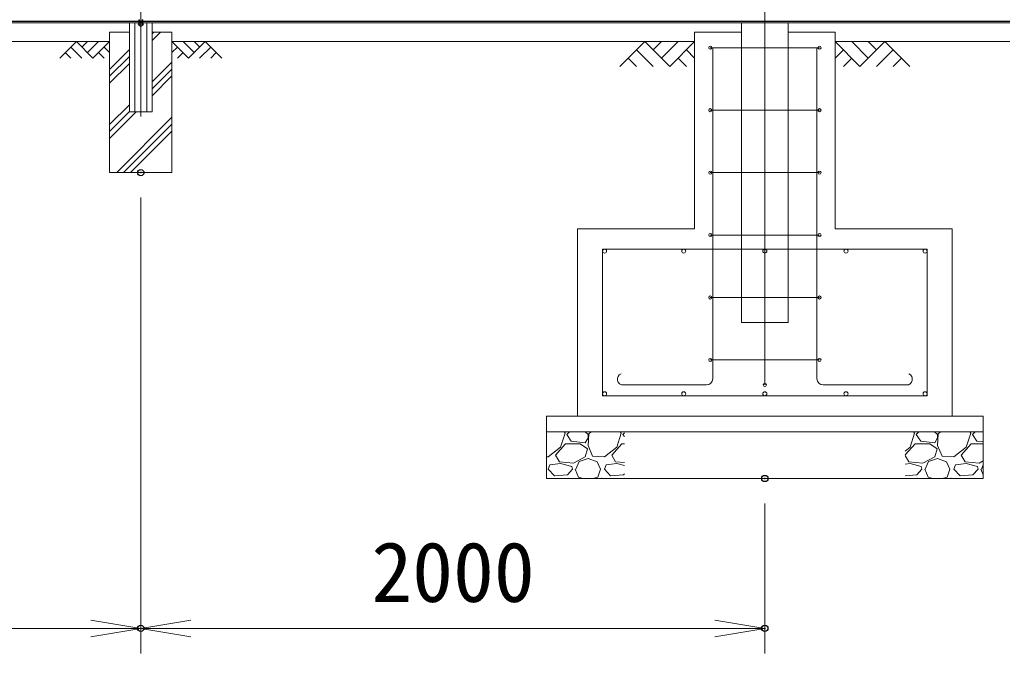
# Model space of a CAD drawing. Units: millimetres at full size; details may follow other scales. Extents: x -16800 to 16800, y -11880 to 11880.
# Drawn here: x -10058 to -6909, y -3702 to -1673 of the extents above; entities that cross this region are included whole.
import ezdxf
from ezdxf.enums import TextEntityAlignment as Align

# ---------------------------------------------------------------- set-up
doc = ezdxf.new("R2010")
doc.units = ezdxf.units.MM
doc.header["$LTSCALE"] = 40
doc.header["$PDMODE"] = 32
doc.header["$PDSIZE"] = 20
doc.linetypes.add('USER1', pattern=[50.8, 31.75, -6.35, 6.35, -6.35])
for name, color, linetype, lineweight in [('0-0_D-STR1', 1, 'Continuous', 18), ('0-1_D-BMK', 2, 'USER1', 13), ('0-2_D-STR3', 3, 'Continuous', 13), ('0-3_D-STR4', 7, 'Continuous', 18), ('0-4_D-BGD', 7, 'Continuous', 18), ('0-5_D-DCR-HCH', 7, 'Continuous', 13), ('0-6_D-STR-DIM', 7, 'Continuous', 13), ('0-7_0', 7, 'Continuous', 18)]:
    doc.layers.add(name, color=color, linetype=linetype, lineweight=lineweight)
doc.layers.add('0-8_Defpoints', color=253, linetype='Continuous')
doc.styles.add('ＭＳ ゴシック', font='')
doc.styles.get('ＭＳ ゴシック').set_extended_font_data('MS Gothic')

# ---------------------------------------------------------------- blocks, each defined once
blk = doc.blocks.new('_Open')
at = {"layer": '0-7_0'}
blk.add_line((-40, 6.67), (0, 0), dxfattribs=at)
blk.add_lwpolyline([(-40, -6.67), (0, 0), (-40, 0)], dxfattribs=at)

msp = doc.modelspace()

# ---------------------------------------------------------------- linework, layer by layer
at = {"layer": '0-0_D-STR1'}
for p, q in [((-13745.08, -1678.48), (-870.08, -1678.48)), ((-13745.08, -1682.48), (-870.08, -1682.48)), ((-9706.58, -1967.48), (-9706.58, -1682.48)), ((-9689.08, -1967.48), (-9689.08, -1682.48)), ((-9651.08, -1967.48), (-9651.08, -1682.48)), ((-9633.58, -1967.48), (-9633.58, -1682.48)), ((-9706.58, -1967.48), (-9633.58, -1967.48))]:
    msp.add_line(p, q, dxfattribs=at)
msp.add_lwpolyline([(-7745.08, -1682.48), (-7745.08, -2642.48), (-7595.08, -2642.48), (-7595.08, -1682.48)], dxfattribs=at)
at = {"layer": '0-1_D-BMK'}
for p, q in [((-7670.08, -2693.48), (-7670.08, 6408.52)), ((-9670.08, -1547.19), (-9670.08, -1982.48)), ((-9660.08, -1686.98), (-9680.08, -1686.98))]:
    msp.add_line(p, q, dxfattribs=at)
at = {"layer": '0-2_D-STR3'}
for p, q in [((-13745.08, -1677.48), (-870.08, -1677.48)), ((-9670.08, -1679.47), (-9676.58, -1683.23)), ((-9676.58, -1683.23), (-9676.58, -1690.73)), ((-9676.58, -1690.73), (-9670.08, -1694.48)), ((-9676.33, -1683.08), (-9676.33, -1672.98)), ((-9676.33, -1672.98), (-9674.33, -1672.98)), ((-9674.33, -1681.93), (-9674.33, -1672.98)), ((-9663.58, -1683.23), (-9670.08, -1679.47)), ((-9670.08, -1694.48), (-9663.58, -1690.73)), ((-9665.83, -1681.93), (-9665.83, -1672.98)), ((-9665.83, -1672.98), (-9663.83, -1672.98)), ((-9663.83, -1683.08), (-9663.83, -1672.98)), ((-9663.58, -1690.73), (-9663.58, -1683.23)), ((-7495.08, -1762.48), (-7845.08, -1762.48)), ((-7837.08, -2822.81), (-7837.08, -1762.48)), ((-7670.08, -2842.81), (-7670.08, -1762.48)), ((-7503.08, -2822.81), (-7503.08, -1762.48)), ((-7495.08, -1962.48), (-7845.08, -1962.48)), ((-7495.08, -2162.48), (-7845.08, -2162.48)), ((-7495.08, -2362.48), (-7845.08, -2362.48)), ((-7150.08, -2407.48), (-8190.08, -2407.48)), ((-8190.08, -2877.48), (-8190.08, -2407.48)), ((-7150.08, -2877.48), (-7150.08, -2407.48)), ((-7495.08, -2562.48), (-7845.08, -2562.48)), ((-7495.08, -2762.48), (-7845.08, -2762.48)), ((-7857.08, -2842.81), (-8125.01, -2842.81)), ((-7483.08, -2842.81), (-7215.15, -2842.81)), ((-7150.08, -2877.48), (-8190.08, -2877.48))]:
    msp.add_line(p, q, dxfattribs=at)
for centre, radius in [((-9670.08, -1686.98), 6.25), ((-7845.08, -1762.48), 5), ((-7495.08, -1762.48), 5), ((-7845.08, -1962.48), 5), ((-7495.08, -1962.48), 5), ((-7845.08, -2162.48), 5), ((-7495.08, -2162.48), 5), ((-7845.08, -2362.48), 5), ((-7495.08, -2362.48), 5), ((-8183.58, -2413.98), 6.5), ((-7930.08, -2413.98), 6.5), ((-7670.08, -2413.98), 6.5), ((-7410.08, -2413.98), 6.5), ((-7156.58, -2413.98), 6.5), ((-7845.08, -2562.48), 5), ((-7495.08, -2562.48), 5), ((-7845.08, -2762.48), 5), ((-7495.08, -2762.48), 5), ((-8183.58, -2870.98), 6.5), ((-7930.08, -2870.98), 6.5), ((-7670.08, -2870.98), 6.5), ((-7670.08, -2842.81), 5), ((-7410.08, -2870.98), 6.5), ((-7156.58, -2870.98), 6.5)]:
    msp.add_circle(centre, radius, dxfattribs=at)
for centre, radius, start, end in [((-8124.19, -2824.15), 18.68, 111.66589, 272.52545), ((-7857.08, -2822.81), 20, 270, 0), ((-7483.08, -2822.81), 20, 180, 270), ((-7215.98, -2824.15), 18.68, 267.47455, 68.33411)]:
    msp.add_arc(centre, radius, start, end, dxfattribs=at)
at = {"layer": '0-3_D-STR4'}
for p, q in [((-9770.08, -1712.48), (-9770.08, -2162.48)), ((-9706.58, -1712.48), (-9770.08, -1712.48)), ((-9570.08, -1712.48), (-9633.58, -1712.48)), ((-9570.08, -1712.48), (-9570.08, -2162.48)), ((-7895.08, -1712.48), (-7745.08, -1712.48)), ((-7895.08, -2342.48), (-7895.08, -1712.48)), ((-7445.08, -1712.48), (-7595.08, -1712.48)), ((-7445.08, -2342.48), (-7445.08, -1712.48)), ((-9570.08, -2162.48), (-9770.08, -2162.48)), ((-8270.08, -2942.48), (-8270.08, -2342.48)), ((-8270.08, -2342.48), (-7895.08, -2342.48)), ((-7445.08, -2342.48), (-7070.08, -2342.48)), ((-7070.08, -2942.48), (-7070.08, -2342.48)), ((-6970.08, -2942.48), (-8370.08, -2942.48)), ((-8370.08, -2942.48), (-8370.08, -3142.48)), ((-6970.08, -2942.48), (-6970.08, -3142.48)), ((-6970.08, -2992.48), (-8370.08, -2992.48)), ((-6970.08, -3142.48), (-8370.08, -3142.48))]:
    msp.add_line(p, q, dxfattribs=at)
at = {"layer": '0-4_D-BGD'}
for p, q in [((-11570.08, -1742.48), (-9770.08, -1742.48)), ((-7895.08, -1742.48), (-9570.08, -1742.48)), ((-5770.08, -1742.48), (-7445.08, -1742.48))]:
    msp.add_line(p, q, dxfattribs=at)
at = {"layer": '0-5_D-DCR-HCH'}
for p, q in [((-9633.58, -1739.54), (-9606.52, -1712.48)), ((-9633.58, -1717.44), (-9628.62, -1712.48)), ((-9876.51, -1742.48), (-9929.72, -1795.69)), ((-9894.24, -1760.22), (-9858.61, -1795.69)), ((-9876.51, -1742.48), (-9823.29, -1795.69)), ((-9858.77, -1760.22), (-9841.03, -1742.48)), ((-9841.03, -1777.95), (-9805.56, -1742.48)), ((-9823.29, -1795.69), (-9770.08, -1742.48)), ((-9787.82, -1760.22), (-9770.08, -1777.87)), ((-9516.87, -1795.69), (-9570.08, -1742.48)), ((-9552.35, -1760.22), (-9570.08, -1777.87)), ((-9499.13, -1777.95), (-9534.61, -1742.48)), ((-9463.66, -1742.48), (-9516.87, -1795.69)), ((-9481.3, -1760.31), (-9499.13, -1742.48)), ((-9445.92, -1760.22), (-9481.56, -1795.69)), ((-9463.66, -1742.48), (-9410.45, -1795.69)), ((-8054.72, -1742.48), (-8134.54, -1822.3)), ((-8054.72, -1742.48), (-7974.9, -1822.3)), ((-8028.11, -1769.08), (-8001.51, -1742.48)), ((-8001.51, -1795.69), (-7948.29, -1742.48)), ((-7974.9, -1822.3), (-7895.08, -1742.48)), ((-7365.26, -1822.3), (-7445.08, -1742.48)), ((-7338.66, -1795.69), (-7391.87, -1742.48)), ((-7285.45, -1742.48), (-7365.26, -1822.3)), ((-7311.91, -1769.22), (-7338.66, -1742.48)), ((-7285.45, -1742.48), (-7205.63, -1822.3)), ((-9911.98, -1777.95), (-9894.16, -1795.69)), ((-9805.56, -1777.95), (-9787.74, -1795.69)), ((-9770.08, -1831.85), (-9706.58, -1768.35)), ((-9770.08, -1853.94), (-9706.58, -1790.44)), ((-9534.61, -1777.95), (-9552.43, -1795.69)), ((-9428.18, -1777.95), (-9446, -1795.69)), ((-8081.32, -1769.08), (-8027.87, -1822.3)), ((-7921.69, -1769.08), (-7895.08, -1795.57)), ((-7418.48, -1769.08), (-7445.08, -1795.57)), ((-7258.84, -1769.08), (-7312.3, -1822.3)), ((-9770.08, -1876.04), (-9706.58, -1812.54)), ((-9633.58, -1872.12), (-9570.08, -1808.62)), ((-8107.93, -1795.69), (-8081.2, -1822.3)), ((-7948.29, -1795.69), (-7921.57, -1822.3)), ((-7391.87, -1795.69), (-7418.6, -1822.3)), ((-7232.23, -1795.69), (-7258.96, -1822.3)), ((-9633.58, -1894.22), (-9570.08, -1830.72)), ((-9633.58, -1916.32), (-9570.08, -1852.82)), ((-9770.08, -2008.62), (-9706.58, -1945.12)), ((-9770.08, -2030.72), (-9706.58, -1967.22)), ((-9770.08, -2052.82), (-9684.74, -1967.48)), ((-9747.16, -2162.48), (-9570.08, -1985.4)), ((-9725.06, -2162.48), (-9570.08, -2007.5)), ((-9702.97, -2162.48), (-9570.08, -2029.59)), ((-9570.39, -2162.48), (-9570.08, -2162.18)), ((-8324.7, -3042.47), (-8310.3, -2997.47)), ((-8310.3, -2997.47), (-8313.34, -2992.48)), ((-8296.31, -2992.48), (-8304.9, -3001.07)), ((-8304.9, -3001.07), (-8290.5, -3022.67)), ((-8290.5, -3022.67), (-8245.5, -3028.07)), ((-8236.5, -3001.07), (-8246.31, -2992.48)), ((-8245.5, -3028.07), (-8236.5, -3011.87)), ((-8234.7, -2999.27), (-8236.5, -3037.07)), ((-8236.5, -3011.87), (-8236.5, -3001.07)), ((-8227.26, -2992.48), (-8234.7, -2999.27)), ((-8144.7, -3042.47), (-8130.3, -2997.47)), ((-8130.3, -2997.47), (-8133.34, -2992.48)), ((-8120.08, -2996.25), (-8124.9, -3001.07)), ((-8124.9, -3001.07), (-8120.08, -3008.29)), ((-7204.7, -3042.47), (-7190.3, -2997.47)), ((-7190.3, -2997.47), (-7193.34, -2992.48)), ((-7176.31, -2992.48), (-7184.9, -3001.07)), ((-7184.9, -3001.07), (-7170.5, -3022.67)), ((-7170.5, -3022.67), (-7125.5, -3028.07)), ((-7116.5, -3001.07), (-7126.31, -2992.48)), ((-7125.5, -3028.07), (-7116.5, -3011.87)), ((-7114.7, -2999.27), (-7116.5, -3037.07)), ((-7116.5, -3011.87), (-7116.5, -3001.07)), ((-7107.26, -2992.48), (-7114.7, -2999.27)), ((-7024.7, -3042.47), (-7010.3, -2997.47)), ((-7010.3, -2997.47), (-7013.34, -2992.48)), ((-6996.31, -2992.48), (-7004.9, -3001.07)), ((-7004.9, -3001.07), (-6990.5, -3022.67)), ((-6990.5, -3022.67), (-6970.08, -3025.11)), ((-8340.9, -3067.67), (-8308.5, -3031.67)), ((-8308.5, -3031.67), (-8261.7, -3031.67)), ((-8261.7, -3031.67), (-8238.3, -3047.87)), ((-8238.3, -3047.87), (-8245.5, -3073.07)), ((-8236.5, -3037.07), (-8222.1, -3071.27)), ((-8184.3, -3073.07), (-8144.7, -3042.47)), ((-8160.9, -3067.67), (-8128.5, -3031.67)), ((-8128.5, -3031.67), (-8120.08, -3031.67)), ((-7220.08, -3066.76), (-7188.5, -3031.67)), ((-7220.08, -3054.35), (-7204.7, -3042.47)), ((-7188.5, -3031.67), (-7141.7, -3031.67)), ((-7141.7, -3031.67), (-7118.3, -3047.87)), ((-7118.3, -3047.87), (-7125.5, -3073.07)), ((-7116.5, -3037.07), (-7102.1, -3071.27)), ((-7064.3, -3073.07), (-7024.7, -3042.47)), ((-7040.9, -3067.67), (-7008.5, -3031.67)), ((-7008.5, -3031.67), (-6970.08, -3031.67)), ((-8328.3, -3089.27), (-8340.9, -3067.67)), ((-8245.5, -3073.07), (-8283.3, -3092.87)), ((-8265.3, -3087.47), (-8236.5, -3078.47)), ((-8236.5, -3078.47), (-8207.7, -3089.27)), ((-8222.1, -3071.27), (-8184.3, -3073.07)), ((-8148.3, -3089.27), (-8160.9, -3067.67)), ((-7208.3, -3089.27), (-7220.08, -3069.06)), ((-7125.5, -3073.07), (-7163.3, -3092.87)), ((-7145.3, -3087.47), (-7116.5, -3078.47)), ((-7116.5, -3078.47), (-7087.7, -3089.27)), ((-7102.1, -3071.27), (-7064.3, -3073.07)), ((-7028.3, -3089.27), (-7040.9, -3067.67)), ((-6970.08, -3085.94), (-6983.3, -3092.87)), ((-8364.3, -3112.67), (-8358.9, -3098.27)), ((-8344.5, -3134.27), (-8364.3, -3112.67)), ((-8324.7, -3094.67), (-8358.9, -3098.27)), ((-8283.3, -3092.87), (-8328.3, -3089.27)), ((-8288.7, -3103.67), (-8324.7, -3094.67)), ((-8286.9, -3112.67), (-8303.1, -3130.67)), ((-8286.9, -3112.67), (-8288.7, -3103.67)), ((-8277.9, -3112.67), (-8267.1, -3137.87)), ((-8276.1, -3112.67), (-8265.3, -3087.47)), ((-8207.7, -3089.27), (-8196.9, -3112.67)), ((-8205.9, -3137.87), (-8196.9, -3112.67)), ((-8184.3, -3112.67), (-8178.9, -3098.27)), ((-8164.5, -3134.27), (-8184.3, -3112.67)), ((-8144.7, -3094.67), (-8178.9, -3098.27)), ((-8120.08, -3091.52), (-8148.3, -3089.27)), ((-8120.08, -3100.82), (-8144.7, -3094.67)), ((-7204.7, -3094.67), (-7220.08, -3096.28)), ((-7163.3, -3092.87), (-7208.3, -3089.27)), ((-7168.7, -3103.67), (-7204.7, -3094.67)), ((-7166.9, -3112.67), (-7183.1, -3130.67)), ((-7166.9, -3112.67), (-7168.7, -3103.67)), ((-7157.9, -3112.67), (-7147.1, -3137.87)), ((-7156.1, -3112.67), (-7145.3, -3087.47)), ((-7087.7, -3089.27), (-7076.9, -3112.67)), ((-7085.9, -3137.87), (-7076.9, -3112.67)), ((-7064.3, -3112.67), (-7058.9, -3098.27)), ((-7044.5, -3134.27), (-7064.3, -3112.67)), ((-7024.7, -3094.67), (-7058.9, -3098.27)), ((-6983.3, -3092.87), (-7028.3, -3089.27)), ((-6988.7, -3103.67), (-7024.7, -3094.67)), ((-6986.9, -3112.67), (-7003.1, -3130.67)), ((-6986.9, -3112.67), (-6988.7, -3103.67)), ((-6977.9, -3112.67), (-6970.08, -3130.9)), ((-6976.1, -3112.67), (-6970.08, -3098.63)), ((-8361.14, -3142.48), (-8370.08, -3141.73)), ((-8303.1, -3130.67), (-8344.5, -3134.27)), ((-8299.5, -3141.47), (-8301.86, -3142.48)), ((-8296.46, -3142.48), (-8299.5, -3141.47)), ((-8267.1, -3137.87), (-8251.41, -3142.48)), ((-8221.58, -3142.48), (-8205.9, -3137.87)), ((-8193.3, -3141.47), (-8194.41, -3142.48)), ((-8181.14, -3142.48), (-8193.3, -3141.47)), ((-8123.1, -3130.67), (-8164.5, -3134.27)), ((-8120.08, -3127.32), (-8123.1, -3130.67)), ((-8120.08, -3141.72), (-8121.86, -3142.48)), ((-7183.1, -3130.67), (-7220.08, -3133.88)), ((-7179.5, -3141.47), (-7181.86, -3142.48)), ((-7176.46, -3142.48), (-7179.5, -3141.47)), ((-7147.1, -3137.87), (-7131.41, -3142.48)), ((-7101.58, -3142.48), (-7085.9, -3137.87)), ((-7073.3, -3141.47), (-7074.41, -3142.48)), ((-7061.14, -3142.48), (-7073.3, -3141.47)), ((-7003.1, -3130.67), (-7044.5, -3134.27)), ((-6999.5, -3141.47), (-7001.86, -3142.48)), ((-6996.46, -3142.48), (-6999.5, -3141.47))]:
    msp.add_line(p, q, dxfattribs=at)
msp.add_lwpolyline([(-8370.08, -3072.79), (-8364.3, -3073.07), (-8324.7, -3042.47)], dxfattribs=at)
at = {"layer": '0-6_D-STR-DIM'}
for p, q in [((-9670.08, -2242.48), (-9670.08, -3702.48)), ((-9670.08, -2242.48), (-9670.08, -3702.48)), ((-7670.08, -3222.48), (-7670.08, -3702.48)), ((-11670.08, -3622.48), (-9670.08, -3622.48)), ((-9670.08, -3622.48), (-7670.08, -3622.48))]:
    msp.add_line(p, q, dxfattribs=at)
at = {"layer": '0-8_Defpoints'}
for p in [(-9670.08, -2162.48), (-7670.08, -3142.48), (-9670.08, -3622.48), (-7670.08, -3622.48)]:
    msp.add_point(p, dxfattribs=at)

# ---------------------------------------------------------------- block references
at = {"layer": '0-6_D-STR-DIM', "xscale": 4, "yscale": 4}
for p in [(-9670.08, -3622.48), (-7670.08, -3622.48)]:
    msp.add_blockref('_Open', p, dxfattribs=at)
at = {"layer": '0-6_D-STR-DIM', "xscale": 4, "yscale": 4, "rotation": 180}
msp.add_blockref('_Open', (-9670.08, -3622.48), dxfattribs=at)

# ---------------------------------------------------------------- texts
at = {"layer": '0-6_D-STR-DIM', "style": 'ＭＳ ゴシック'}
msp.add_text('2000', height=192.4, dxfattribs=at).set_placement((-8931.16, -3595.49), align=Align.BOTTOM_LEFT)

doc.saveas('drawing.dxf')
